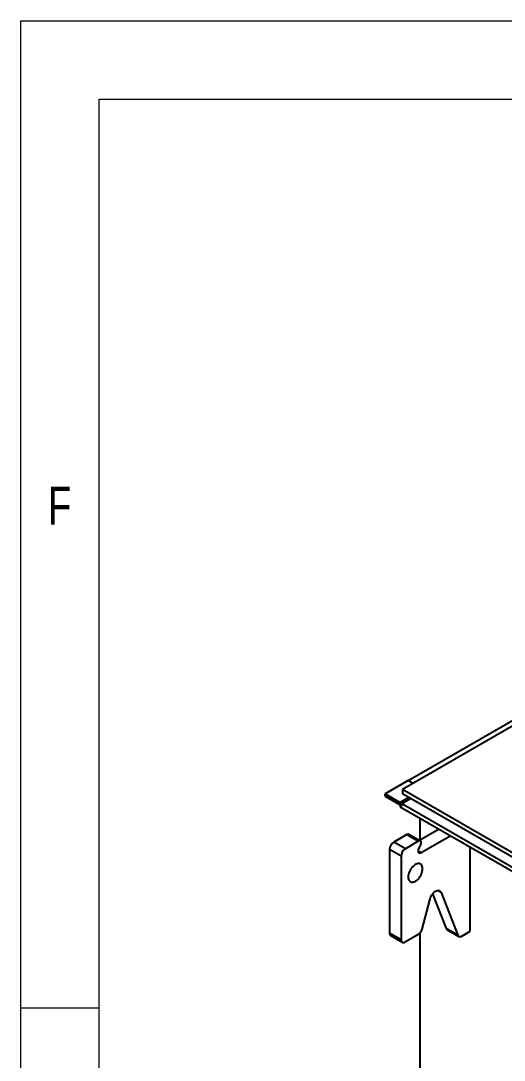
# Model space of a CAD drawing. Header units: inches. Extents: x 0 to 16.5, y 0 to 11.7.
# Drawn here: x 0.019 to 0.944, y 9.684 to 11.674 of the extents above; entities that cross this region are included whole.
import ezdxf

# ---------------------------------------------------------------- set-up
doc = ezdxf.new("R2010")
doc.units = ezdxf.units.IN
doc.header["$MEASUREMENT"] = 0
doc.styles.add('SLDTEXTSTYLE0', font='TXT', dxfattribs={"width": 0.75})

# ---------------------------------------------------------------- blocks, each defined once
blk = doc.blocks.new('Drawing View43')
at = {"color": 7, "linetype": 'Continuous', "lineweight": 25}
for p, q in [((-0.1395, 0.8196), (-0.3672, 0.6881)), ((-0.3562, 0.7056), (-0.1492, 0.8251)), ((-0.3562, 0.7056), (-0.4004, 0.6801)), ((-0.3465, 0.7001), (-0.3562, 0.7056)), ((-0.3465, 0.7001), (-0.3562, 0.7056)), ((-0.4004, 0.6754), (-0.4004, 0.6801)), ((-0.4004, 0.6801), (-0.3686, 0.6618)), ((1.4641, -0.3691), (-0.3672, 0.6881)), ((-0.3672, 0.6881), (-0.3672, 0.6801)), ((1.4641, -0.377), (-0.3672, 0.6801)), ((-0.4004, 0.6754), (-0.3686, 0.657)), ((-0.3548, 0.673), (-0.3714, 0.6634)), ((-0.3714, 0.6634), (-0.3714, 0.6554)), ((-0.3714, 0.6634), (1.4351, -0.3794)), ((-0.3686, 0.6618), (-0.352, 0.6714)), ((-0.3686, 0.657), (-0.3686, 0.6618)), ((-0.3714, 0.6554), (1.4351, -0.3874)), ((-0.3341, 0.6339), (-0.3341, 0.5908)), ((-0.3589, 0.602), (-0.3838, 0.5877)), ((-0.3369, 0.5892), (-0.3589, 0.602)), ((-0.3329, 0.5896), (-0.355, 0.6024)), ((-0.2968, 0.6124), (-0.3346, 0.5906)), ((-0.2747, 0.5996), (-0.3313, 0.5669)), ((-0.3617, 0.5749), (-0.3838, 0.5877)), ((-0.3369, 0.5892), (-0.3617, 0.5749)), ((-0.3357, 0.5746), (-0.3324, 0.5816)), ((-0.2374, 0.417), (-0.2374, 0.5781)), ((-0.37, 0.5605), (-0.3921, 0.5733)), ((-0.3921, 0.5733), (-0.3921, 0.4138)), ((-0.37, 0.5605), (-0.37, 0.4011)), ((-0.3313, 0.5669), (-0.3369, 0.5701)), ((-0.3297, 0.421), (-0.3141, 0.4792)), ((-0.3094, 0.4884), (-0.2836, 0.4221)), ((-0.2933, 0.4912), (-0.2999, 0.495)), ((-0.2933, 0.4912), (-0.2615, 0.4094)), ((-0.2615, 0.4094), (-0.2836, 0.4221)), ((-0.2817, 0.4198), (-0.2596, 0.407)), ((-0.3921, 0.4138), (-0.37, 0.4011)), ((-0.3897, 0.4085), (-0.3676, 0.3957)), ((-0.3375, 0.4103), (-0.3617, 0.3963)), ((-0.3341, 0.4131), (-0.3341, -0.0925)), ((-0.2537, 0.4076), (-0.2374, 0.417))]:
    blk.add_line(p, q, dxfattribs=at)
at = {"color": 7, "linetype": 'Continuous', "lineweight": 25, "flags": 128}
for points in [[(-0.3324, 0.5816), (-0.3318, 0.5833), (-0.3314, 0.5851), (-0.3314, 0.5866), (-0.3316, 0.588), (-0.3323, 0.5891), (-0.3331, 0.5897), (-0.3342, 0.59), (-0.3355, 0.5898), (-0.3369, 0.5892)], [(-0.3313, 0.5669), (-0.3327, 0.5663), (-0.3339, 0.5662), (-0.335, 0.5664), (-0.3359, 0.5671), (-0.3365, 0.5682), (-0.3368, 0.5695), (-0.3368, 0.5711), (-0.3364, 0.5728), (-0.3357, 0.5746)], [(-0.3286, 0.5366), (-0.3287, 0.5389), (-0.3292, 0.541), (-0.3299, 0.5427), (-0.331, 0.5442), (-0.3323, 0.5453), (-0.3338, 0.5461), (-0.3355, 0.5464), (-0.3373, 0.5464), (-0.3393, 0.546), (-0.3413, 0.5451), (-0.3434, 0.544), (-0.3454, 0.5424), (-0.3474, 0.5406), (-0.3493, 0.5385), (-0.351, 0.5361), (-0.3525, 0.5336), (-0.3538, 0.531), (-0.3548, 0.5284), (-0.3556, 0.5257), (-0.356, 0.5231), (-0.3562, 0.5207), (-0.356, 0.5184), (-0.3556, 0.5163), (-0.3548, 0.5145), (-0.3538, 0.5131), (-0.3525, 0.512), (-0.351, 0.5112), (-0.3493, 0.5108), (-0.3474, 0.5109), (-0.3454, 0.5113), (-0.3434, 0.5121), (-0.3413, 0.5133), (-0.3393, 0.5149), (-0.3373, 0.5167), (-0.3355, 0.5188), (-0.3338, 0.5211), (-0.3323, 0.5236), (-0.331, 0.5262), (-0.3299, 0.5289), (-0.3292, 0.5316), (-0.3287, 0.5342), (-0.3286, 0.5366)], [(-0.3141, 0.4792), (-0.3133, 0.4817), (-0.3122, 0.4841), (-0.3108, 0.4865), (-0.3092, 0.4887), (-0.3075, 0.4906), (-0.3056, 0.4923), (-0.3037, 0.4936), (-0.3018, 0.4945), (-0.2999, 0.495), (-0.2982, 0.495), (-0.2966, 0.4947), (-0.2953, 0.4939), (-0.2942, 0.4927), (-0.2933, 0.4912)], [(-0.37, 0.4011), (-0.3698, 0.3993), (-0.3694, 0.3978), (-0.3686, 0.3966), (-0.3676, 0.3957), (-0.3663, 0.3952), (-0.3649, 0.3952), (-0.3633, 0.3955), (-0.3617, 0.3963)], [(-0.2615, 0.4094), (-0.261, 0.4083), (-0.2603, 0.4075), (-0.2594, 0.4069), (-0.2585, 0.4066), (-0.2574, 0.4065), (-0.2562, 0.4066), (-0.255, 0.407), (-0.2537, 0.4076)]]:
    blk.add_lwpolyline(points, dxfattribs=at)
at = {"color": 7, "linetype": 'Continuous', "lineweight": 25}
for centre, radius, start, end in [((-0.3567, 0.599), 0.00378, 64.3427, 126.9678), ((-0.3741, 0.5725), 0.018, 122.6055, 177.3945), ((-0.352, 0.5597), 0.018, 122.6055, 177.3945), ((-0.3474, 0.4257), 0.0183, 302.89, 345.3977), ((-0.2793, 0.4236), 0.00453, 199.4518, 238.767), ((-0.3864, 0.4132), 0.00578, 173.7012, 234.9867)]:
    blk.add_arc(centre, radius, start, end, dxfattribs=at)

msp = doc.modelspace()

# ---------------------------------------------------------------- linework, layer by layer
at = {"color": 7, "linetype": 'Continuous', "lineweight": 18}
for p, q in [((0.0187, 0.0187), (0.0187, 11.67421)), ((0.0187, 11.67421), (16.51673, 11.67421)), ((0.1687, 0.1687), (0.1687, 11.52421)), ((0.1687, 11.52421), (16.36673, 11.52421)), ((0.1687, 9.78346), (0.0187, 9.78346))]:
    msp.add_line(p, q, dxfattribs=at)

# ---------------------------------------------------------------- block references
at = {"color": 7, "linetype": 'Continuous', "lineweight": 25}
msp.add_blockref('Drawing View43', (1.11665, 9.51372), dxfattribs=at)

# ---------------------------------------------------------------- texts
at = {"color": 7, "linetype": 'Continuous', "lineweight": 0, "insert": (0.07043, 10.78209), "char_height": 0.07292, "attachment_point": 1, "style": 'SLDTEXTSTYLE0'}
msp.add_mtext('F', dxfattribs=at)

doc.saveas('drawing.dxf')
